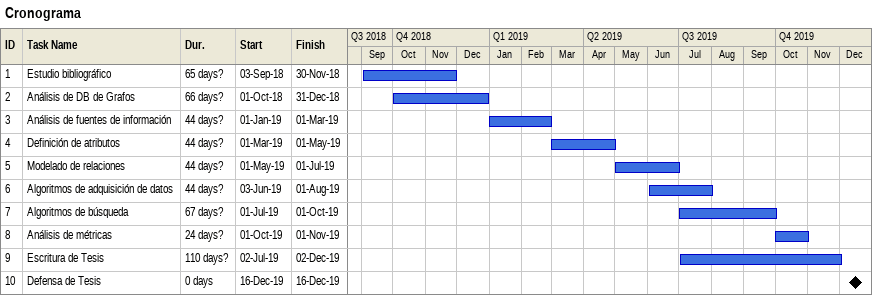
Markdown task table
Cronograma

| ID | Task | Duration | Start | Finish |
|---|---|---|---|---|
| 1 | Estudio bibliográfico | 65d? | 2018-09-03 | 2018-11-30 |
| 2 | Análisis de DB de Grafos | 66d? | 2018-10-01 | 2018-12-31 |
| 3 | Análisis de fuentes de información | 44d? | 2019-01-01 | 2019-03-01 |
| 4 | Definición de atributos | 44d? | 2019-03-01 | 2019-05-01 |
| 5 | Modelado de relaciones | 44d? | 2019-05-01 | 2019-07-01 |
| 6 | Algoritmos de adquisición de datos | 44d? | 2019-06-03 | 2019-08-01 |
| 7 | Algoritmos de búsqueda | 67d? | 2019-07-01 | 2019-10-01 |
| 8 | Análisis de métricas | 24d? | 2019-10-01 | 2019-11-01 |
| 9 | Escritura de Tesis | 110d? | 2019-07-02 | 2019-12-02 |
| 10 | Defensa de Tesis | 0d | 2019-12-16 | 2019-12-16 |
